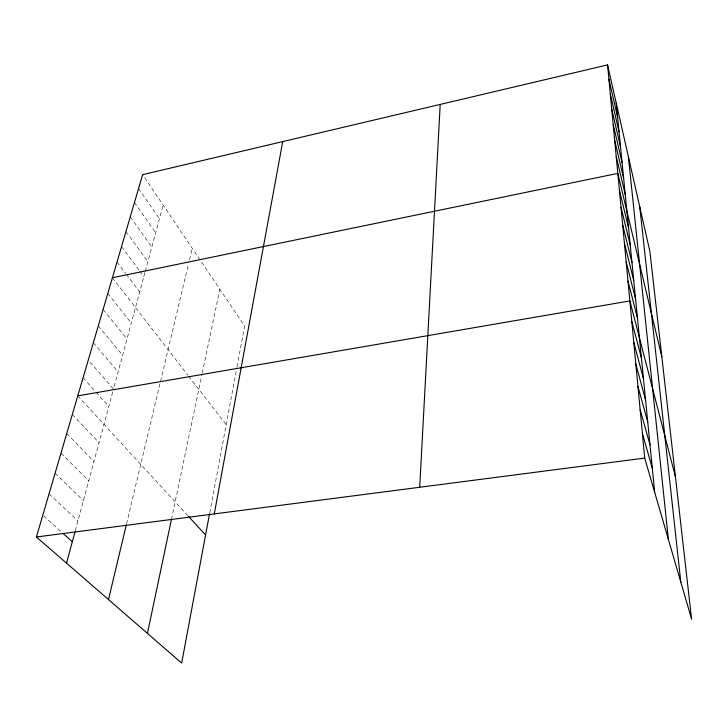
<?xml version="1.0" encoding="UTF-8"?>
<svg xmlns="http://www.w3.org/2000/svg" width="728" height="728" viewBox="0 0 728 728"><rect width="100%" height="100%" fill="white"/><g stroke="black" fill="none" stroke-linecap="round" stroke-linejoin="round"><path stroke-width="0.55" stroke-dasharray="3.64 2.73" d="M209.746 512.758L236.846 367.731M237.046 366.648L244.644 326.026L142.624 174.665M171.444 519.346L202.011 374.119M202.229 373.064L219.865 289.271M126.563 523.796L188.497 263.991M189.507 259.769L192.238 248.284M75.266 530.776L112.931 391.173M144.981 272.336L113.513 388.989L88.279 360.023M145.272 271.271L163.127 205.087M43.644 515.925L62.189 532.632M49.022 493.93L77.932 520.902M55.082 473.264L83.411 500.6M60.979 453.144L88.743 480.808M66.721 433.551L93.948 461.525M72.318 414.459L99.026 442.715M77.778 395.85L187.76 515.57M83.092 377.714L95.195 391.245M95.95 392.092L108.8 406.461M93.339 342.761L118.118 371.935M98.28 325.916L122.613 355.273M103.103 309.482L127 339.002M107.808 293.43L131.295 323.096M112.403 277.75L187.924 375.266M188.616 376.158L226.199 424.688M117.026 261.971L125.698 273.419M126.363 274.301L139.703 291.901M121.54 246.574L139.103 270.243M139.776 271.153L143.835 276.613M125.953 231.522L147.866 261.661M130.267 216.817L151.806 247.047M134.48 202.448L155.665 232.751M138.593 188.397L159.432 218.764"/><path stroke-width="1.09" d="M419.71 487.26L440.203 104.422M214.287 513.913L282.737 141.596M209.537 513.85L181.654 663.081L36.4 536.991L142.624 174.665L607.562 64.919L649.876 251.406L691.6 619.21L644.717 458.076L607.562 64.919M147.438 633.378L171.444 519.346M108.499 599.581L126.308 524.861M66.539 563.154L74.975 531.877M112.403 277.75L617.808 173.382L661.834 356.82M77.778 395.85L629.866 300.91L675.447 476.831M36.4 536.991L644.717 458.076M63.036 533.396L72.309 541.75M188.479 516.361L205.587 534.98M642.387 433.424L652.306 468.213M640.13 409.564L649.995 444.79M637.946 386.459L647.747 422.076M635.835 364.073L645.572 400.054M633.779 342.369L643.452 378.669M631.795 321.321L641.404 357.912M627.991 281.09L637.473 318.145M626.171 261.843L635.59 299.099M624.406 243.143L633.751 280.562M622.686 224.97L631.977 262.535M621.02 207.298L630.239 244.99M619.391 190.108L628.546 227.91M616.225 156.611L625.252 194.576M614.687 140.304L623.641 178.315M613.185 124.424L622.076 162.471M611.72 108.954L620.556 147.029M610.301 93.894L619.064 131.977M608.917 79.225L617.617 117.299M639.748 206.788L680.826 582.182M628.346 156.529L668.368 539.366M616.197 102.985L654.7 492.374"/></g></svg>
